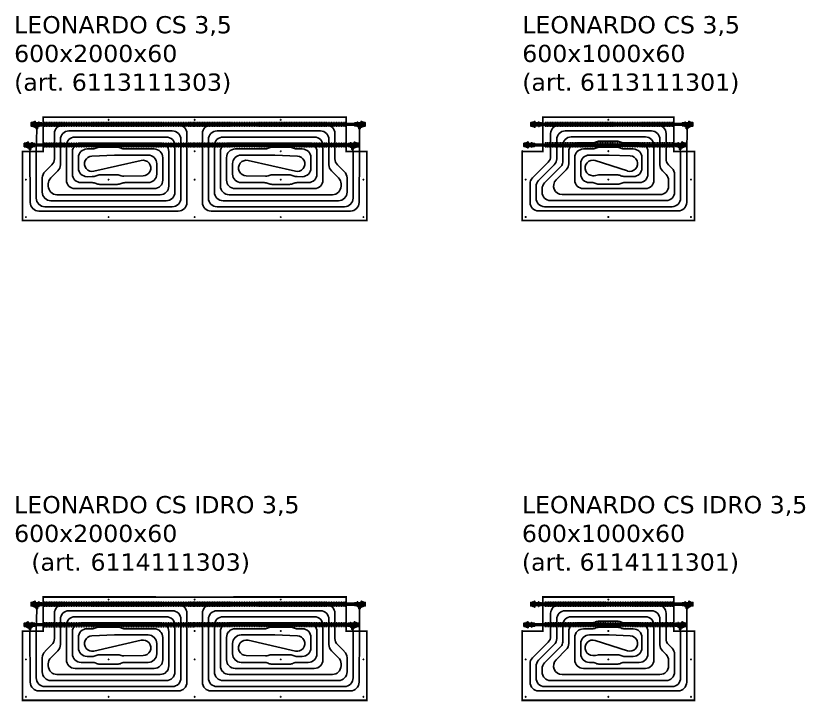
# Model space of a CAD drawing. Header units: millimetres. Extents: x 811 to 39016, y -8361 to 5964.
# Drawn here: x 21121 to 25707, y 1503 to 5484 of the extents above; entities that cross this region are included whole.
import ezdxf

# ---------------------------------------------------------------- set-up
doc = ezdxf.new("R2010")
doc.units = ezdxf.units.MM
doc.linetypes.add('ACAD_ISO02W100', pattern=[15, 12, -3])
doc.linetypes.add('CENTER', pattern=[25.4, 15.875, -3.175, 3.175, -3.175])
for name, color, linetype in [('Pannelli Leonardo', 7, 'Continuous'), ('Raccorderia', 8, 'Continuous'), ('Testi_Cornici', 7, 'Continuous')]:
    doc.layers.add(name, color=color, linetype=linetype)
doc.styles.add('style1', font='verdana.ttf')

# ---------------------------------------------------------------- blocks, each defined once
blk = doc.blocks.new('T 20-10-CS')
at = {"layer": 'Raccorderia', "linetype": 'ByBlock'}
h = blk.add_hatch(color=9, dxfattribs=at)
h.dxf.hatch_style = 1
h.paths.add_polyline_path([(-12.8, 8.6), (-28, 8.6), (-28, -8.6), (-12.8, -8.6)])
h = blk.add_hatch(color=256, dxfattribs=at)
h.dxf.hatch_style = 1
h.paths.add_polyline_path([(9.8, 13), (4.4, 13), (4.4, 25.7), (-4.4, 25.7), (-4.4, 13), (-12.8, 13), (-12.8, 8.6), (-12.8, -8.6), (-12.8, -13), (-9.8, -13), (-9.8, -8.6), (9.8, -8.6)])
h = blk.add_hatch(color=251, dxfattribs=at)
h.dxf.hatch_style = 1
h.paths.add_polyline_path([(33.8, 10), (22.8, 10), (21.8, 13), (19.6, 13), (19.6, 9.8), (15.9, 9.8), (15.9, 14.9), (12.8, 14.9), (12.8, 17), (9.8, 17), (9.8, 13), (9.8, 0), (33.8, 0)])
h.paths.add_polyline_path([(33.8, 0), (9.8, 0), (9.8, -8.6), (9.8, -17), (12.8, -17), (12.8, -14.8), (15.9, -14.8), (15.9, -9.7), (19.6, -9.7), (19.6, -13), (21.8, -13), (22.8, -10), (33.8, -10)])
for p, q in [((-12.8, -8.6), (-12.8, 8.6)), ((9.8, -8.6), (9.8, 13))]:
    blk.add_line(p, q, dxfattribs=at)
blk.add_lwpolyline([(9.8, 13), (4.4, 13), (4.4, 25.7), (-4.4, 25.7), (-4.4, 13), (-12.8, 13), (-12.8, 8.6), (-28, 8.6), (-28, -8.6), (-12.8, -8.6), (-12.8, -13), (-9.8, -13), (-9.8, -8.6), (9.8, -8.6), (9.8, -17), (12.8, -17), (12.8, -14.8), (15.9, -14.8), (15.9, -9.7), (19.6, -9.7), (19.6, -13), (21.8, -13), (22.8, -10), (33.8, -10), (33.8, 10), (22.8, 10), (21.8, 13), (19.6, 13), (19.6, 9.8), (15.9, 9.8), (15.9, 14.9), (12.8, 14.9), (12.8, 17), (9.8, 17)], close=True, dxfattribs=at)
blk = doc.blocks.new('Pannello 35-600x2000')
at = {"color": 252, "linetype": 'ACAD_ISO02W100', "ltscale": 0.01}
for p, q in [((-1000, -30.4), (-1879.8, -30.4)), ((-1000, -30.4), (-120.2, -30.4)), ((-1000, -52.5), (-1879.8, -52.5)), ((-1000, -52.5), (-120.2, -52.5)), ((-1000, -150.2), (-1879.8, -150.2)), ((-1000, -172.3), (-1879.8, -172.3)), ((-1000, -150.2), (-120.2, -150.2)), ((-1000, -172.2), (-120.2, -172.2))]:
    blk.add_line(p, q, dxfattribs=at)
at = {"color": 251}
for p, q in [((-1095, -45), (-1765, -45)), ((-905, -45), (-235, -45)), ((-1920, -200), (-1916.4, -67.2)), ((-1130, -80), (-1730, -80)), ((-870, -80), (-270, -80)), ((-42.8, -200), (-42.8, -67.2)), ((-1815, -95), (-1815, -241.4)), ((-1780, -130), (-1780, -276.4)), ((-1165, -115), (-1695, -115)), ((-1080, -470), (-1080, -130)), ((-1045, -495), (-1045, -95)), ((-955, -495), (-955, -95)), ((-920, -470), (-920, -130)), ((-835, -115), (-305, -115)), ((-220, -130), (-220, -276.4)), ((-185, -95), (-185, -241.4)), ((-1745, -165), (-1745, -365)), ((-1595.8, -150), (-1660, -150)), ((-1200, -150), (-1595.8, -150)), ((-1450.8, -174.6), (-1550.8, -174.6)), ((-1115, -435), (-1115, -165)), ((-885, -435), (-885, -165)), ((-800, -150), (-404.2, -150)), ((-549.2, -174.6), (-449.2, -174.6)), ((-404.2, -150), (-340, -150)), ((-255, -165), (-255, -365)), ((-1957.2, -200), (-1956.4, -187)), ((-1957.2, -200), (-1955, -495)), ((-1920, -200), (-1920, -470)), ((-1710, -330), (-1710, -200)), ((-1596.7, -184.6), (-1625, -184.6)), ((-1465.2, -220), (-1596.8, -225.5)), ((-1270, -220), (-1465, -220)), ((-1235, -184.6), (-1405, -184.6)), ((-1150, -400), (-1150, -200)), ((-850, -400), (-850, -200)), ((-765, -184.6), (-595, -184.6)), ((-730, -220), (-535, -220)), ((-534.8, -220), (-403.2, -225.5)), ((-403.3, -184.6), (-375, -184.6)), ((-290, -330), (-290, -200)), ((-80, -200), (-82.8, -187)), ((-80, -200), (-80, -470)), ((-42.8, -200), (-45, -495)), ((-1675.4, -235), (-1675.4, -295)), ((-1585.1, -313.9), (-1310.4, -251.2)), ((-1220, -270), (-1220, -330)), ((-1185, -365), (-1185, -235)), ((-815, -365), (-815, -235)), ((-780, -270), (-780, -330)), ((-414.9, -313.9), (-689.6, -251.2)), ((-324.6, -235), (-324.6, -295)), ((-1829.6, -276.7), (-1868.4, -315.5)), ((-1794.6, -311.7), (-1835.4, -352.5)), ((-205.4, -311.7), (-164.6, -352.5)), ((-170.4, -276.7), (-131.6, -315.5)), ((-1885, -352.8), (-1885, -435)), ((-1625, -345.4), (-1595, -345)), ((-1449.1, -335), (-1549.1, -335)), ((-1412, -342.2), (-1299.3, -340.4)), ((-588, -342.2), (-700.7, -340.4)), ((-550.9, -335), (-450.9, -335)), ((-375, -345.4), (-405, -345)), ((-115, -352.8), (-115, -435)), ((-1850, -387.8), (-1850, -400)), ((-1660, -380), (-1595.8, -380)), ((-1550, -390), (-1450, -390)), ((-1404.2, -380), (-1270, -380)), ((-595.8, -380), (-730, -380)), ((-450, -390), (-550, -390)), ((-340, -380), (-404.2, -380)), ((-150, -387.8), (-150, -400)), ((-1800, -450), (-1200, -450)), ((-1235, -415), (-1695, -415)), ((-200, -450), (-800, -450)), ((-765, -415), (-305, -415)), ((-1835, -485), (-1165, -485)), ((-165, -485), (-835, -485)), ((-1905, -545), (-1095, -545)), ((-1870, -520), (-1130, -520)), ((-95, -545), (-905, -545)), ((-130, -520), (-870, -520))]:
    blk.add_line(p, q, dxfattribs=at)
at = {"color": 31, "linetype": 'CENTER', "true_color": 0xffb997}
for p, q in [((-1502.1, -15), (-1497.9, -15)), ((-1500, -12.9), (-1500, -17.1)), ((-1002.1, -15), (-997.9, -15)), ((-997.9, -15), (-1002.1, -15)), ((-1000, -12.9), (-1000, -17.1)), ((-1000, -12.9), (-1000, -17.1)), ((-497.9, -15), (-502.1, -15)), ((-500, -12.9), (-500, -17.1)), ((-1002.1, -197.5), (-997.9, -197.5)), ((-997.9, -197.5), (-1002.1, -197.5)), ((-1000, -195.4), (-1000, -199.6)), ((-1000, -195.4), (-1000, -199.6)), ((-502.1, -197.5), (-497.9, -197.5)), ((-497.9, -197.5), (-502.1, -197.5)), ((-500, -195.4), (-500, -199.6)), ((-500, -195.4), (-500, -199.6)), ((-1982.1, -362.5), (-1977.9, -362.5)), ((-1980, -360.4), (-1980, -364.6)), ((-1502.1, -362.5), (-1497.9, -362.5)), ((-1500, -360.4), (-1500, -364.6)), ((-1002.1, -362.5), (-997.9, -362.5)), ((-997.9, -362.5), (-1002.1, -362.5)), ((-1000, -360.4), (-1000, -364.6)), ((-1000, -360.4), (-1000, -364.6)), ((-497.9, -362.5), (-502.1, -362.5)), ((-500, -360.4), (-500, -364.6)), ((-17.9, -362.5), (-22.1, -362.5)), ((-20, -360.4), (-20, -364.6)), ((-1982.1, -580), (-1977.9, -580)), ((-1980, -577.9), (-1980, -582.1)), ((-1502.1, -580), (-1497.9, -580)), ((-1500, -577.9), (-1500, -582.1)), ((-1002.1, -580), (-997.9, -580)), ((-997.9, -580), (-1002.1, -580)), ((-1000, -577.9), (-1000, -582.1)), ((-1000, -577.9), (-1000, -582.1)), ((-497.9, -580), (-502.1, -580)), ((-500, -577.9), (-500, -582.1)), ((-17.9, -580), (-22.1, -580)), ((-20, -577.9), (-20, -582.1))]:
    blk.add_line(p, q, dxfattribs=at)
at = {"const_width": 10}
for points in [[(-1000, -600.2), (-2000, -600), (-2000, -199.2), (-1879.8, -199.2), (-1879.8, 0), (-1000, -0.2)], [(-1000, -600.2), (0, -600), (0, -199.2), (-120.2, -199.2), (-120.2, 0), (-1000, -0.2)]]:
    blk.add_lwpolyline(points, dxfattribs=at)
at = {"color": 11, "const_width": 20}
blk.add_lwpolyline([(-55.6, -41.5), (-1903.6, -41.5)], dxfattribs=at)
at = {"color": 171, "linetype": 'Continuous', "const_width": 20}
blk.add_lwpolyline([(-95.6, -161.3), (-1943.6, -161.3)], dxfattribs=at)
at = {"color": 4, "linetype": 'Continuous', "true_color": 0x00ffff}
for centre in [(-1500, -15), (-1000, -15), (-1000, -15), (-500, -15), (-1000, -197.5), (-1000, -197.5), (-500, -197.5), (-500, -197.5), (-1980, -362.5), (-1500, -362.5), (-1000, -362.5), (-1000, -362.5), (-500, -362.5), (-20, -362.5), (-1980, -580), (-1500, -580), (-1000, -580), (-1000, -580), (-500, -580), (-20, -580)]:
    blk.add_circle(centre, 1.75, dxfattribs=at)
at = {"color": 251}
for centre, radius, start, end in [((-1765, -95), 50, 90, 180), ((-1095, -95), 50, 0, 90), ((-905, -95), 50, 90, 180), ((-235, -95), 50, 0, 90), ((-1730, -130), 50, 90, 180), ((-1130, -130), 50, 0, 90), ((-870, -130), 50, 90, 180), ((-270, -130), 50, 0, 90), ((-1695, -165), 50, 90, 180), ((-1165, -165), 50, 0, 90), ((-835, -165), 50, 90, 180), ((-305, -165), 50, 0, 90), ((-1660, -200), 50, 90, 180), ((-1596.7, -130), 54.6, 270, 294.62), ((-1550.8, -230), 55.4, 90, 114.62), ((-1450.8, -230), 55.4, 65.38, 90), ((-1405, -130), 54.6, 245.38, 270), ((-1200, -200), 50, 0, 90), ((-800, -200), 50, 90, 180), ((-595, -130), 54.6, 270, 294.62), ((-549.2, -230), 55.4, 90, 114.62), ((-449.2, -230), 55.4, 65.38, 90), ((-403.3, -130), 54.6, 245.38, 270), ((-340, -200), 50, 0, 90), ((-1625, -235), 50.4, 90, 180), ((-1594.8, -270.2), 44.8, 92.6072, 282.5825), ((-1270, -270), 50, 0, 90), ((-1235.7, -235.3), 50.7, 0.3339, 89.1938), ((-764.3, -235.3), 50.7, 90.8062, 179.6661), ((-730, -270), 50, 90, 180), ((-405.2, -270.2), 44.8, 257.4175, 87.3928), ((-375, -235), 50.4, 0, 90), ((-1865, -241.4), 50, 315, 0), ((-1300.2, -295.3), 45.2, 271.1029, 103.0625), ((-699.8, -295.3), 45.2, 76.9375, 268.8971), ((-135, -241.4), 50, 180, 225), ((-1835, -352.8), 50, 132.1317, 180), ((-1830, -276.4), 50, 315, 0), ((-1625, -295), 50.4, 180, 270), ((-375, -295), 50.4, 270, 0), ((-170, -276.4), 50, 180, 225), ((-165, -352.8), 50, 0, 47.8683), ((-1800, -387.8), 50, 135, 180), ((-1695, -365), 50, 180, 270), ((-1660, -330), 50, 180, 270), ((-1595, -290), 55, 270, 294.62), ((-1549.1, -390), 55, 90, 114.62), ((-1448.1, -380.8), 45.7, 63.6887, 91.2521), ((-1414.1, -303.1), 39.1, 249.373, 273.1088), ((-1270, -330), 50, 270, 0), ((-1235, -365), 50, 270, 0), ((-765, -365), 50, 180, 270), ((-730, -330), 50, 180, 270), ((-585.9, -303.1), 39.1, 266.8912, 290.627), ((-551.9, -380.8), 45.7, 88.7479, 116.3113), ((-450.9, -390), 55, 65.38, 90), ((-405, -290), 55, 245.38, 270), ((-340, -330), 50, 270, 0), ((-305, -365), 50, 270, 0), ((-200, -387.8), 50, 0, 45), ((-1800, -400), 50, 180, 270), ((-1595.8, -435), 55, 65.38, 90), ((-1550, -335), 55, 245.38, 270), ((-1450, -335), 55, 270, 294.62), ((-1404.2, -435), 55, 90, 114.62), ((-1200, -400), 50, 270, 0), ((-800, -400), 50, 180, 270), ((-595.8, -435), 55, 65.38, 90), ((-550, -335), 55, 245.38, 270), ((-450, -335), 55, 270, 294.62), ((-404.2, -435), 55, 90, 114.62), ((-200, -400), 50, 270, 0), ((-1835, -435), 50, 180, 270), ((-1165, -435), 50, 270, 0), ((-835, -435), 50, 180, 270), ((-165, -435), 50, 270, 0), ((-1905, -495), 50, 180, 270), ((-1870, -470), 50, 180, 270), ((-1130, -470), 50, 270, 0), ((-1095, -495), 50, 270, 0), ((-905, -495), 50, 180, 270), ((-870, -470), 50, 180, 270), ((-130, -470), 50, 270, 0), ((-95, -495), 50, 270, 0)]:
    blk.add_arc(centre, radius, start, end, dxfattribs=at)
at = {"linetype": 'ByBlock', "rotation": 180}
for p in [(-1916.4, -41.5), (-1956.4, -161.3)]:
    blk.add_blockref('T 20-10-CS', p, dxfattribs=at)
at = {"linetype": 'ByBlock', "xscale": -1, "rotation": 180}
for p in [(-42.8, -41.5), (-82.8, -161.3)]:
    blk.add_blockref('T 20-10-CS', p, dxfattribs=at)
blk = doc.blocks.new('Nipples 20-CS')
at = {"layer": 'Raccorderia', "linetype": 'ByBlock'}
h = blk.add_hatch(color=9, dxfattribs=at)
h.dxf.hatch_style = 1
h.paths.add_polyline_path([(-21.5, 8.6), (-36.7, 8.6), (-36.7, 0), (-21.5, 0)])
h.paths.add_polyline_path([(-21.5, 0), (-36.7, 0), (-36.7, -8.6), (-21.5, -8.6)])
h = blk.add_hatch(color=256, dxfattribs=at)
h.dxf.hatch_style = 1
h.paths.add_polyline_path([(-18.5, 13), (-21.5, 13), (-21.5, 8.6), (-21.5, 0), (-18.5, 0)])
h.paths.add_polyline_path([(1.1, 8.6), (-18.5, 8.6), (-18.5, 0), (1.1, 0)])
h.paths.add_polyline_path([(1.1, 0), (-18.5, 0), (-9.1, -8.6), (1.1, -8.6)])
h.paths.add_polyline_path([(-18.5, 0), (-21.5, 0), (-21.5, -8.6), (-21.5, -13), (-18.5, -13), (-18.5, -8.6), (-9.1, -8.6)])
h = blk.add_hatch(color=251, dxfattribs=at)
h.dxf.hatch_style = 1
h.paths.add_polyline_path([(25.1, 10), (14.6, 10), (13.7, 13), (10.9, 13), (10.9, 9.7), (7.2, 9.7), (7.2, 14.8), (4.1, 14.8), (4.1, 17), (1.1, 17), (1.1, 13), (1.1, 0), (25.1, 0)])
h.paths.add_polyline_path([(25.1, 0), (1.1, 0), (1.1, -8.6), (1.1, -17), (4.1, -17), (4.1, -14.9), (7.2, -14.9), (7.2, -9.8), (10.9, -9.8), (10.9, -13), (13.7, -13), (14.6, -10), (25.1, -10)])
for p, q in [((-21.5, -8.6), (-21.5, 8.6)), ((1.1, 13), (1.1, -8.6))]:
    blk.add_line(p, q, dxfattribs=at)
blk.add_lwpolyline([(-18.5, 13), (-18.5, 8.6), (1.1, 8.6), (1.1, 17), (4.1, 17), (4.1, 14.8), (7.2, 14.8), (7.2, 9.7), (10.9, 9.7), (10.9, 13), (13.7, 13), (14.6, 10), (25.1, 10), (25.1, -10), (14.6, -10), (13.7, -13), (10.9, -13), (10.9, -9.8), (7.2, -9.8), (7.2, -14.9), (4.1, -14.9), (4.1, -17), (1.1, -17), (1.1, -8.6), (-18.5, -8.6), (-18.5, -13), (-21.5, -13), (-21.5, -8.6), (-36.7, -8.6), (-36.7, 8.6), (-21.5, 8.6), (-21.5, 13)], close=True, dxfattribs=at)
blk = doc.blocks.new('Mezzo pannello 35-600X1000')
at = {"color": 252, "linetype": 'ACAD_ISO02W100', "ltscale": 0.01}
for p, q in [((-870, -30.2), (-120.2, -30.2)), ((-870, -52.3), (-120.2, -52.3)), ((-870, -150), (-120.2, -150)), ((-870, -172.1), (-120.2, -172.1))]:
    blk.add_line(p, q, dxfattribs=at)
at = {"color": 251}
for p, q in [((-785, -45), (-215, -45)), ((-250, -80), (-750, -80)), ((-45, -200), (-42.8, -67.2)), ((-835, -226.9), (-835, -95)), ((-800, -130), (-800, -241.4)), ((-715, -115), (-285, -115)), ((-200, -277.1), (-200, -130)), ((-165, -95), (-165, -241.4)), ((-765, -262.1), (-765, -165)), ((-595, -150), (-680, -150)), ((-450.8, -140.1), (-550.8, -140.1)), ((-549.2, -175), (-450.8, -175)), ((-497.9, -167.5), (-502.1, -167.5)), ((-500, -165.4), (-500, -169.6)), ((-405, -150), (-320, -150)), ((-235, -165), (-235, -365)), ((-730, -200), (-730, -270.4)), ((-645, -185), (-595, -185)), ((-610, -220), (-495, -220)), ((-373.1, -225.1), (-494.8, -220)), ((-405, -185), (-355, -185)), ((-270, -200), (-270, -330)), ((-80, -200), (-82.8, -187)), ((-80, -470), (-80, -200)), ((-45, -200), (-45, -495)), ((-940.4, -353), (-849.6, -262.3)), ((-695, -365), (-695, -235)), ((-660, -330), (-660, -270)), ((-576.1, -252.2), (-388.9, -312.8)), ((-305, -235), (-305, -295)), ((-814.6, -276.8), (-905.4, -367.5)), ((-870.4, -382), (-775.3, -286.9)), ((-744.6, -305.8), (-803.5, -364.7)), ((-164.6, -333.2), (-185.4, -312.5)), ((-150.4, -276.8), (-129.6, -297.5)), ((-583.2, -340.1), (-590.7, -340)), ((-450.8, -335), (-549.2, -335)), ((-355, -345), (-405, -345)), ((-115, -332.8), (-115, -435)), ((-955, -495), (-955, -388.3)), ((-920, -402.8), (-920, -470)), ((-595, -380), (-610, -380)), ((-450.8, -390), (-549.2, -390)), ((-320, -380), (-405, -380)), ((-150, -400), (-150, -368.5)), ((-885, -435), (-885, -417.3)), ((-768.2, -450), (-200, -450)), ((-285, -415), (-645, -415)), ((-165, -485), (-835, -485)), ((-95, -545), (-905, -545)), ((-870, -520), (-130, -520))]:
    blk.add_line(p, q, dxfattribs=at)
at = {"color": 31, "linetype": 'CENTER', "true_color": 0xffb997}
for p, q in [((-497.9, -15), (-502.1, -15)), ((-500, -12.9), (-500, -17.1)), ((-1002.1, -197.5), (-997.9, -197.5)), ((-1000, -195.4), (-1000, -199.6)), ((-497.9, -197.5), (-502.1, -197.5)), ((-500, -195.4), (-500, -199.6)), ((-977.9, -362.5), (-982.1, -362.5)), ((-980, -360.4), (-980, -364.6)), ((-497.9, -362.5), (-502.1, -362.5)), ((-500, -360.4), (-500, -364.6)), ((-17.9, -362.5), (-22.1, -362.5)), ((-20, -360.4), (-20, -364.6)), ((-977.9, -580), (-982.1, -580)), ((-980, -577.9), (-980, -582.1)), ((-497.9, -580), (-502.1, -580)), ((-500, -577.9), (-500, -582.1)), ((-17.9, -580), (-22.1, -580)), ((-20, -577.9), (-20, -582.1))]:
    blk.add_line(p, q, dxfattribs=at)
at = {"const_width": 10}
for points in [[(-500, -600.1), (-1000, -600), (-1000, -199.2), (-879.8, -199.2), (-879.8, 0), (-439.9, -0.1)], [(-500, -600.1), (0, -600), (0, -199.2), (-120.2, -199.2), (-120.2, 0), (-560.1, -0.1)]]:
    blk.add_lwpolyline(points, dxfattribs=at)
at = {"color": 11, "const_width": 20}
blk.add_lwpolyline([(-55.6, -41.5), (-903.6, -41.5)], dxfattribs=at)
at = {"color": 171, "linetype": 'Continuous', "const_width": 20}
blk.add_lwpolyline([(-95.6, -161.3), (-943.6, -161.3)], dxfattribs=at)
at = {"color": 4, "linetype": 'Continuous', "true_color": 0x00ffff}
for centre in [(-500, -15), (-1000, -197.5), (-500, -197.5), (-980, -362.5), (-500, -362.5), (-20, -362.5), (-980, -580), (-500, -580), (-20, -580)]:
    blk.add_circle(centre, 1.75, dxfattribs=at)
at = {"color": 251}
blk.add_circle((-500, -167.5), 1.75, dxfattribs=at)
for centre, radius, start, end in [((-785, -95), 50, 90, 180), ((-215, -95), 50, 0, 90), ((-750, -130), 50, 90, 180), ((-250, -130), 50, 0, 90), ((-715, -165), 50, 90, 180), ((-285, -165), 50, 0, 90), ((-680, -200), 50, 90, 180), ((-596.7, -95.1), 55, 271.7199, 294.62), ((-595, -130), 55, 270, 294.62), ((-550.8, -195.1), 55, 90, 114.62), ((-549.2, -230), 55, 90, 114.62), ((-450.8, -195.1), 55, 65.38, 90), ((-450.8, -230), 55, 65.38, 90), ((-405.1, -95), 55, 245.442, 270.0556), ((-405, -130), 55, 245.38, 270), ((-320, -200), 50, 0, 90), ((-885, -226.9), 50, 315, 0), ((-645, -235), 50, 90, 180), ((-610, -270), 50, 90, 180), ((-375, -270), 45, 252.0626, 87.63), ((-355, -235), 50, 0, 90), ((-850, -241.4), 50, 315, 0), ((-800, -262.1), 35, 315, 0), ((-780, -270.4), 50, 315, 0), ((-590, -295), 45, 72.0626, 269.1), ((-115, -241.4), 50, 180, 225), ((-355, -295), 50, 270, 0), ((-150, -277.1), 50, 180, 225), ((-165, -332.8), 50, 0, 45), ((-905, -388.3), 50, 135, 180), ((-768.2, -400), 50, 135, 270), ((-645, -365), 50, 180, 270), ((-610, -330), 50, 180, 270), ((-582.3, -285.1), 55, 269.1, 287.5484), ((-549.2, -390), 55, 90, 107.5484), ((-450.8, -390), 55, 65.38, 90), ((-405, -290), 55, 245.38, 270), ((-320, -330), 50, 270, 0), ((-285, -365), 50, 270, 0), ((-200, -368.5), 50, 0, 45), ((-870, -402.8), 50, 135, 180), ((-835, -417.3), 50, 135, 180), ((-595, -435), 55, 65.38, 90), ((-549.2, -335), 55, 245.38, 270), ((-450.8, -335), 55, 270, 294.62), ((-405, -435), 55, 90, 114.62), ((-200, -400), 50, 270, 0), ((-835, -435), 50, 180, 270), ((-165, -435), 50, 270, 0), ((-905, -495), 50, 180, 270), ((-870, -470), 50, 180, 270), ((-130, -470), 50, 270, 0), ((-95, -495), 50, 270, 0)]:
    blk.add_arc(centre, radius, start, end, dxfattribs=at)
at = {"linetype": 'ByBlock', "rotation": 180}
for p in [(-925.1, -41.5), (-965.1, -161.3)]:
    blk.add_blockref('Nipples 20-CS', p, dxfattribs=at)
at = {"linetype": 'ByBlock', "xscale": -1, "rotation": 180}
for p in [(-42.8, -41.5), (-82.8, -161.3)]:
    blk.add_blockref('T 20-10-CS', p, dxfattribs=at)
blk = doc.blocks.new('Pannello Idro 35-600x2000')
at = {"color": 252, "linetype": 'ACAD_ISO02W100', "ltscale": 0.01}
for p, q in [((-1000, -30.4), (-1879.8, -30.4)), ((-1000, -30.4), (-120.2, -30.4)), ((-1000, -52.5), (-1879.8, -52.5)), ((-1000, -52.5), (-120.2, -52.5)), ((-1000, -150.2), (-1879.8, -150.2)), ((-1000, -172.3), (-1879.8, -172.3)), ((-1000, -150.2), (-120.2, -150.2)), ((-1000, -172.2), (-120.2, -172.2))]:
    blk.add_line(p, q, dxfattribs=at)
at = {"color": 93}
for p, q in [((-1095, -45), (-1765, -45)), ((-905, -45), (-235, -45)), ((-1920, -200), (-1916.4, -67.2)), ((-1130, -80), (-1730, -80)), ((-870, -80), (-270, -80)), ((-42.8, -200), (-42.8, -67.2)), ((-1815, -95), (-1815, -241.4)), ((-1780, -130), (-1780, -276.4)), ((-1165, -115), (-1695, -115)), ((-1080, -470), (-1080, -130)), ((-1045, -495), (-1045, -95)), ((-955, -495), (-955, -95)), ((-920, -470), (-920, -130)), ((-835, -115), (-305, -115)), ((-220, -130), (-220, -276.4)), ((-185, -95), (-185, -241.4)), ((-1745, -165), (-1745, -365)), ((-1595.8, -150), (-1660, -150)), ((-1200, -150), (-1595.8, -150)), ((-1450.8, -174.6), (-1550.8, -174.6)), ((-1115, -435), (-1115, -165)), ((-885, -435), (-885, -165)), ((-800, -150), (-404.2, -150)), ((-549.2, -174.6), (-449.2, -174.6)), ((-404.2, -150), (-340, -150)), ((-255, -165), (-255, -365)), ((-1957.2, -200), (-1956.4, -187)), ((-1957.2, -200), (-1955, -495)), ((-1920, -200), (-1920, -470)), ((-1710, -330), (-1710, -200)), ((-1596.7, -184.6), (-1625, -184.6)), ((-1465.2, -220), (-1596.8, -225.5)), ((-1270, -220), (-1465, -220)), ((-1235, -184.6), (-1405, -184.6)), ((-1150, -400), (-1150, -200)), ((-850, -400), (-850, -200)), ((-765, -184.6), (-595, -184.6)), ((-730, -220), (-535, -220)), ((-534.8, -220), (-403.2, -225.5)), ((-403.3, -184.6), (-375, -184.6)), ((-290, -330), (-290, -200)), ((-80, -200), (-82.8, -187)), ((-80, -200), (-80, -470)), ((-42.8, -200), (-45, -495)), ((-1675.4, -235), (-1675.4, -295)), ((-1585.1, -313.9), (-1310.4, -251.2)), ((-1220, -270), (-1220, -330)), ((-1185, -365), (-1185, -235)), ((-815, -365), (-815, -235)), ((-780, -270), (-780, -330)), ((-414.9, -313.9), (-689.6, -251.2)), ((-324.6, -235), (-324.6, -295)), ((-1829.6, -276.7), (-1868.4, -315.5)), ((-1794.6, -311.7), (-1835.4, -352.5)), ((-205.4, -311.7), (-164.6, -352.5)), ((-170.4, -276.7), (-131.6, -315.5)), ((-1885, -352.8), (-1885, -435)), ((-1625, -345.4), (-1595, -345)), ((-1449.1, -335), (-1549.1, -335)), ((-1412, -342.2), (-1299.3, -340.4)), ((-588, -342.2), (-700.7, -340.4)), ((-550.9, -335), (-450.9, -335)), ((-375, -345.4), (-405, -345)), ((-115, -352.8), (-115, -435)), ((-1850, -387.8), (-1850, -400)), ((-1660, -380), (-1595.8, -380)), ((-1550, -390), (-1450, -390)), ((-1404.2, -380), (-1270, -380)), ((-595.8, -380), (-730, -380)), ((-450, -390), (-550, -390)), ((-340, -380), (-404.2, -380)), ((-150, -387.8), (-150, -400)), ((-1800, -450), (-1200, -450)), ((-1235, -415), (-1695, -415)), ((-200, -450), (-800, -450)), ((-765, -415), (-305, -415)), ((-1835, -485), (-1165, -485)), ((-165, -485), (-835, -485)), ((-1905, -545), (-1095, -545)), ((-1870, -520), (-1130, -520)), ((-95, -545), (-905, -545)), ((-130, -520), (-870, -520))]:
    blk.add_line(p, q, dxfattribs=at)
at = {"color": 31, "linetype": 'CENTER', "true_color": 0xffb997}
for p, q in [((-1502.1, -15), (-1497.9, -15)), ((-1500, -12.9), (-1500, -17.1)), ((-1002.1, -15), (-997.9, -15)), ((-997.9, -15), (-1002.1, -15)), ((-1000, -12.9), (-1000, -17.1)), ((-1000, -12.9), (-1000, -17.1)), ((-497.9, -15), (-502.1, -15)), ((-500, -12.9), (-500, -17.1)), ((-1002.1, -197.5), (-997.9, -197.5)), ((-997.9, -197.5), (-1002.1, -197.5)), ((-1000, -195.4), (-1000, -199.6)), ((-1000, -195.4), (-1000, -199.6)), ((-502.1, -197.5), (-497.9, -197.5)), ((-497.9, -197.5), (-502.1, -197.5)), ((-500, -195.4), (-500, -199.6)), ((-500, -195.4), (-500, -199.6)), ((-1982.1, -362.5), (-1977.9, -362.5)), ((-1980, -360.4), (-1980, -364.6)), ((-1502.1, -362.5), (-1497.9, -362.5)), ((-1500, -360.4), (-1500, -364.6)), ((-1002.1, -362.5), (-997.9, -362.5)), ((-997.9, -362.5), (-1002.1, -362.5)), ((-1000, -360.4), (-1000, -364.6)), ((-1000, -360.4), (-1000, -364.6)), ((-497.9, -362.5), (-502.1, -362.5)), ((-500, -360.4), (-500, -364.6)), ((-17.9, -362.5), (-22.1, -362.5)), ((-20, -360.4), (-20, -364.6)), ((-1982.1, -580), (-1977.9, -580)), ((-1980, -577.9), (-1980, -582.1)), ((-1502.1, -580), (-1497.9, -580)), ((-1500, -577.9), (-1500, -582.1)), ((-1002.1, -580), (-997.9, -580)), ((-997.9, -580), (-1002.1, -580)), ((-1000, -577.9), (-1000, -582.1)), ((-1000, -577.9), (-1000, -582.1)), ((-497.9, -580), (-502.1, -580)), ((-500, -577.9), (-500, -582.1)), ((-17.9, -580), (-22.1, -580)), ((-20, -577.9), (-20, -582.1))]:
    blk.add_line(p, q, dxfattribs=at)
at = {"const_width": 10}
for points in [[(-1000, -600.2), (-2000, -600), (-2000, -199.2), (-1879.8, -199.2), (-1879.8, 0), (-1000, -0.2)], [(-1000, -600.2), (0, -600), (0, -199.2), (-120.2, -199.2), (-120.2, 0), (-1000, -0.2)]]:
    blk.add_lwpolyline(points, dxfattribs=at)
at = {"color": 11, "const_width": 20}
blk.add_lwpolyline([(-55.6, -41.5), (-1903.6, -41.5)], dxfattribs=at)
at = {"color": 171, "linetype": 'Continuous', "const_width": 20}
blk.add_lwpolyline([(-95.6, -161.3), (-1943.6, -161.3)], dxfattribs=at)
at = {"color": 4, "linetype": 'Continuous', "true_color": 0x00ffff}
for centre in [(-1500, -15), (-1000, -15), (-1000, -15), (-500, -15), (-1000, -197.5), (-1000, -197.5), (-500, -197.5), (-500, -197.5), (-1980, -362.5), (-1500, -362.5), (-1000, -362.5), (-1000, -362.5), (-500, -362.5), (-20, -362.5), (-1980, -580), (-1500, -580), (-1000, -580), (-1000, -580), (-500, -580), (-20, -580)]:
    blk.add_circle(centre, 1.75, dxfattribs=at)
at = {"color": 93}
for centre, radius, start, end in [((-1765, -95), 50, 90, 180), ((-1095, -95), 50, 0, 90), ((-905, -95), 50, 90, 180), ((-235, -95), 50, 0, 90), ((-1730, -130), 50, 90, 180), ((-1130, -130), 50, 0, 90), ((-870, -130), 50, 90, 180), ((-270, -130), 50, 0, 90), ((-1695, -165), 50, 90, 180), ((-1165, -165), 50, 0, 90), ((-835, -165), 50, 90, 180), ((-305, -165), 50, 0, 90), ((-1660, -200), 50, 90, 180), ((-1596.7, -130), 54.6, 270, 294.62), ((-1550.8, -230), 55.4, 90, 114.62), ((-1450.8, -230), 55.4, 65.38, 90), ((-1405, -130), 54.6, 245.38, 270), ((-1200, -200), 50, 0, 90), ((-800, -200), 50, 90, 180), ((-595, -130), 54.6, 270, 294.62), ((-549.2, -230), 55.4, 90, 114.62), ((-449.2, -230), 55.4, 65.38, 90), ((-403.3, -130), 54.6, 245.38, 270), ((-340, -200), 50, 0, 90), ((-1625, -235), 50.4, 90, 180), ((-1594.8, -270.2), 44.8, 92.6072, 282.5825), ((-1270, -270), 50, 0, 90), ((-1235.7, -235.3), 50.7, 0.3339, 89.1938), ((-764.3, -235.3), 50.7, 90.8062, 179.6661), ((-730, -270), 50, 90, 180), ((-405.2, -270.2), 44.8, 257.4175, 87.3928), ((-375, -235), 50.4, 0, 90), ((-1865, -241.4), 50, 315, 0), ((-1300.2, -295.3), 45.2, 271.1029, 103.0625), ((-699.8, -295.3), 45.2, 76.9375, 268.8971), ((-135, -241.4), 50, 180, 225), ((-1835, -352.8), 50, 132.1317, 180), ((-1830, -276.4), 50, 315, 0), ((-1625, -295), 50.4, 180, 270), ((-375, -295), 50.4, 270, 0), ((-170, -276.4), 50, 180, 225), ((-165, -352.8), 50, 0, 47.8683), ((-1800, -387.8), 50, 135, 180), ((-1695, -365), 50, 180, 270), ((-1660, -330), 50, 180, 270), ((-1595, -290), 55, 270, 294.62), ((-1549.1, -390), 55, 90, 114.62), ((-1448.1, -380.8), 45.7, 63.6887, 91.2521), ((-1414.1, -303.1), 39.1, 249.373, 273.1088), ((-1270, -330), 50, 270, 0), ((-1235, -365), 50, 270, 0), ((-765, -365), 50, 180, 270), ((-730, -330), 50, 180, 270), ((-585.9, -303.1), 39.1, 266.8912, 290.627), ((-551.9, -380.8), 45.7, 88.7479, 116.3113), ((-450.9, -390), 55, 65.38, 90), ((-405, -290), 55, 245.38, 270), ((-340, -330), 50, 270, 0), ((-305, -365), 50, 270, 0), ((-200, -387.8), 50, 0, 45), ((-1800, -400), 50, 180, 270), ((-1595.8, -435), 55, 65.38, 90), ((-1550, -335), 55, 245.38, 270), ((-1450, -335), 55, 270, 294.62), ((-1404.2, -435), 55, 90, 114.62), ((-1200, -400), 50, 270, 0), ((-800, -400), 50, 180, 270), ((-595.8, -435), 55, 65.38, 90), ((-550, -335), 55, 245.38, 270), ((-450, -335), 55, 270, 294.62), ((-404.2, -435), 55, 90, 114.62), ((-200, -400), 50, 270, 0), ((-1835, -435), 50, 180, 270), ((-1165, -435), 50, 270, 0), ((-835, -435), 50, 180, 270), ((-165, -435), 50, 270, 0), ((-1905, -495), 50, 180, 270), ((-1870, -470), 50, 180, 270), ((-1130, -470), 50, 270, 0), ((-1095, -495), 50, 270, 0), ((-905, -495), 50, 180, 270), ((-870, -470), 50, 180, 270), ((-130, -470), 50, 270, 0), ((-95, -495), 50, 270, 0)]:
    blk.add_arc(centre, radius, start, end, dxfattribs=at)
at = {"linetype": 'ByBlock', "rotation": 180}
for p in [(-1916.4, -41.5), (-1956.4, -161.3)]:
    blk.add_blockref('T 20-10-CS', p, dxfattribs=at)
at = {"linetype": 'ByBlock', "xscale": -1, "rotation": 180}
for p in [(-42.8, -41.5), (-82.8, -161.3)]:
    blk.add_blockref('T 20-10-CS', p, dxfattribs=at)
blk = doc.blocks.new('Mezzo pannello Idro 35-600X1000')
at = {"color": 252, "linetype": 'ACAD_ISO02W100', "ltscale": 0.01}
for p, q in [((-870.4, -30.2), (-120.6, -30.2)), ((-870.4, -52.3), (-120.6, -52.3)), ((-870.4, -150), (-120.6, -150)), ((-870.4, -172), (-120.6, -172))]:
    blk.add_line(p, q, dxfattribs=at)
at = {"color": 93}
for p, q in [((-785, -45), (-215, -45)), ((-250, -80), (-750, -80)), ((-45, -200), (-43.1, -67.2)), ((-835, -226.9), (-835, -95)), ((-800, -130), (-800, -241.4)), ((-715, -115), (-285, -115)), ((-200, -277.1), (-200, -130)), ((-165, -95), (-165, -241.4)), ((-765, -262.1), (-765, -165)), ((-595, -150), (-680, -150)), ((-450.8, -140.1), (-550.8, -140.1)), ((-549.2, -175), (-450.8, -175)), ((-497.9, -167.5), (-502.1, -167.5)), ((-500, -165.4), (-500, -169.6)), ((-405, -150), (-320, -150)), ((-235, -165), (-235, -365)), ((-730, -200), (-730, -270.4)), ((-645, -185), (-595, -185)), ((-610, -220), (-495, -220)), ((-373.1, -225.1), (-494.8, -220)), ((-405, -185), (-355, -185)), ((-270, -200), (-270, -330)), ((-80, -200), (-82.8, -187)), ((-80, -470), (-80, -200)), ((-45, -200), (-45, -495)), ((-940.4, -353), (-849.6, -262.3)), ((-695, -365), (-695, -235)), ((-660, -330), (-660, -270)), ((-576.1, -252.2), (-388.9, -312.8)), ((-305, -235), (-305, -295)), ((-814.6, -276.8), (-905.4, -367.5)), ((-870.4, -382), (-775.3, -286.9)), ((-744.6, -305.8), (-803.5, -364.7)), ((-164.6, -333.2), (-185.4, -312.5)), ((-150.4, -276.8), (-129.6, -297.5)), ((-583.2, -340.1), (-590.7, -340)), ((-450.8, -335), (-549.2, -335)), ((-355, -345), (-405, -345)), ((-115, -332.8), (-115, -435)), ((-955, -495), (-955, -388.3)), ((-920, -402.8), (-920, -470)), ((-595, -380), (-610, -380)), ((-450.8, -390), (-549.2, -390)), ((-320, -380), (-405, -380)), ((-150, -400), (-150, -368.5)), ((-885, -435), (-885, -417.3)), ((-768.2, -450), (-200, -450)), ((-285, -415), (-645, -415)), ((-165, -485), (-835, -485)), ((-95, -545), (-905, -545)), ((-870, -520), (-130, -520))]:
    blk.add_line(p, q, dxfattribs=at)
at = {"color": 31, "linetype": 'CENTER', "true_color": 0xffb997}
for p, q in [((-497.9, -15), (-502.1, -15)), ((-500, -12.9), (-500, -17.1)), ((-1002.1, -197.5), (-997.9, -197.5)), ((-1000, -195.4), (-1000, -199.6)), ((-497.9, -197.5), (-502.1, -197.5)), ((-500, -195.4), (-500, -199.6)), ((-977.9, -362.5), (-982.1, -362.5)), ((-980, -360.4), (-980, -364.6)), ((-497.9, -362.5), (-502.1, -362.5)), ((-500, -360.4), (-500, -364.6)), ((-17.9, -362.5), (-22.1, -362.5)), ((-20, -360.4), (-20, -364.6)), ((-977.9, -580), (-982.1, -580)), ((-980, -577.9), (-980, -582.1)), ((-497.9, -580), (-502.1, -580)), ((-500, -577.9), (-500, -582.1)), ((-17.9, -580), (-22.1, -580)), ((-20, -577.9), (-20, -582.1))]:
    blk.add_line(p, q, dxfattribs=at)
blk.add_lwpolyline([(-500, -600.1, 10, 10, 0), (0, -600, 10, 10, 0), (0, -199.2, 10, 10, 0), (-120.2, -199.2, 10, 10, 0), (-120.2, 0, 10, 10, 0), (-440.3, -0.1, 10, 10, 0), (-880.2, 0, 10, 10, 0), (-880.2, -199.2, 10, 10, 0), (-1000.4, -199.2, 10, 10, 0), (-1000.4, -600, 10, 10, 0), (-500.4, -600.1, 0, 0, 0)], format="xyseb")
at = {"color": 11, "const_width": 20}
blk.add_lwpolyline([(-55.6, -41.5), (-903.6, -41.5)], dxfattribs=at)
at = {"color": 171, "linetype": 'Continuous', "const_width": 20}
blk.add_lwpolyline([(-95.6, -161.3), (-943.6, -161.3)], dxfattribs=at)
at = {"color": 4, "linetype": 'Continuous', "true_color": 0x00ffff}
for centre in [(-500, -15), (-1000, -197.5), (-500, -197.5), (-980, -362.5), (-500, -362.5), (-20, -362.5), (-980, -580), (-500, -580), (-20, -580)]:
    blk.add_circle(centre, 1.75, dxfattribs=at)
at = {"color": 93}
blk.add_circle((-500, -167.5), 1.75, dxfattribs=at)
for centre, radius, start, end in [((-785, -95), 50, 90, 180), ((-215, -95), 50, 0, 90), ((-750, -130), 50, 90, 180), ((-250, -130), 50, 0, 90), ((-715, -165), 50, 90, 180), ((-285, -165), 50, 0, 90), ((-680, -200), 50, 90, 180), ((-596.7, -95.1), 55, 271.7199, 294.62), ((-595, -130), 55, 270, 294.62), ((-550.8, -195.1), 55, 90, 114.62), ((-549.2, -230), 55, 90, 114.62), ((-450.8, -195.1), 55, 65.38, 90), ((-450.8, -230), 55, 65.38, 90), ((-405.1, -95), 55, 245.442, 270.0556), ((-405, -130), 55, 245.38, 270), ((-320, -200), 50, 0, 90), ((-885, -226.9), 50, 315, 0), ((-645, -235), 50, 90, 180), ((-610, -270), 50, 90, 180), ((-375, -270), 45, 252.0626, 87.63), ((-355, -235), 50, 0, 90), ((-850, -241.4), 50, 315, 0), ((-800, -262.1), 35, 315, 0), ((-780, -270.4), 50, 315, 0), ((-590, -295), 45, 72.0626, 269.1), ((-115, -241.4), 50, 180, 225), ((-355, -295), 50, 270, 0), ((-150, -277.1), 50, 180, 225), ((-165, -332.8), 50, 0, 45), ((-905, -388.3), 50, 135, 180), ((-768.2, -400), 50, 135, 270), ((-645, -365), 50, 180, 270), ((-610, -330), 50, 180, 270), ((-582.3, -285.1), 55, 269.1, 287.5484), ((-549.2, -390), 55, 90, 107.5484), ((-450.8, -390), 55, 65.38, 90), ((-405, -290), 55, 245.38, 270), ((-320, -330), 50, 270, 0), ((-285, -365), 50, 270, 0), ((-200, -368.5), 50, 0, 45), ((-870, -402.8), 50, 135, 180), ((-835, -417.3), 50, 135, 180), ((-595, -435), 55, 65.38, 90), ((-549.2, -335), 55, 245.38, 270), ((-450.8, -335), 55, 270, 294.62), ((-405, -435), 55, 90, 114.62), ((-200, -400), 50, 270, 0), ((-835, -435), 50, 180, 270), ((-165, -435), 50, 270, 0), ((-905, -495), 50, 180, 270), ((-870, -470), 50, 180, 270), ((-130, -470), 50, 270, 0), ((-95, -495), 50, 270, 0)]:
    blk.add_arc(centre, radius, start, end, dxfattribs=at)
at = {"linetype": 'ByBlock', "rotation": 180}
for p in [(-925.1, -41.5), (-965.1, -161.3)]:
    blk.add_blockref('Nipples 20-CS', p, dxfattribs=at)
at = {"linetype": 'ByBlock', "xscale": -1, "rotation": 180}
for p in [(-42.8, -41.5), (-82.8, -161.3)]:
    blk.add_blockref('T 20-10-CS', p, dxfattribs=at)

msp = doc.modelspace()

# ---------------------------------------------------------------- block references
at = {"layer": 'Pannelli Leonardo', "color": 2}
for name, p in [('Pannello 35-600x2000', (23160.3, 4894.9)), ('Mezzo pannello 35-600X1000', (25063.1, 4895.3)), ('Pannello Idro 35-600x2000', (23160.3, 2108.4)), ('Mezzo pannello Idro 35-600X1000', (25063.1, 2108.4))]:
    msp.add_blockref(name, p, dxfattribs=at)

# ---------------------------------------------------------------- texts
at = {"layer": 'Testi_Cornici', "char_height": 100, "attachment_point": 1, "style": 'style1'}
for s, insert, width in [('LEONARDO CS 3,5\\P600x2000x60\\P(art. 6113111303)', (21111.7, 5482.1), 2950.097), ('LEONARDO CS 3,5\\P600x1000x60\\P(art. 6113111301)', (24063.1, 5482.1), 2640.614), ('LEONARDO CS IDRO 3,5{\\fAptos|b0|i0|c0|p34;\\H0.91667x;\\P}600x2000x60\\P\\pxi-3,l4,t4;(art.^I 6114111303)', (21111.7, 2694.8), 2000), ('LEONARDO CS IDRO 3,5\\P600x1000x60\\P(art. 6114111301)', (24061, 2694.8), 2519.221)]:
    msp.add_mtext(s, dxfattribs=dict(at, insert=insert, width=width))

doc.saveas('drawing.dxf')
